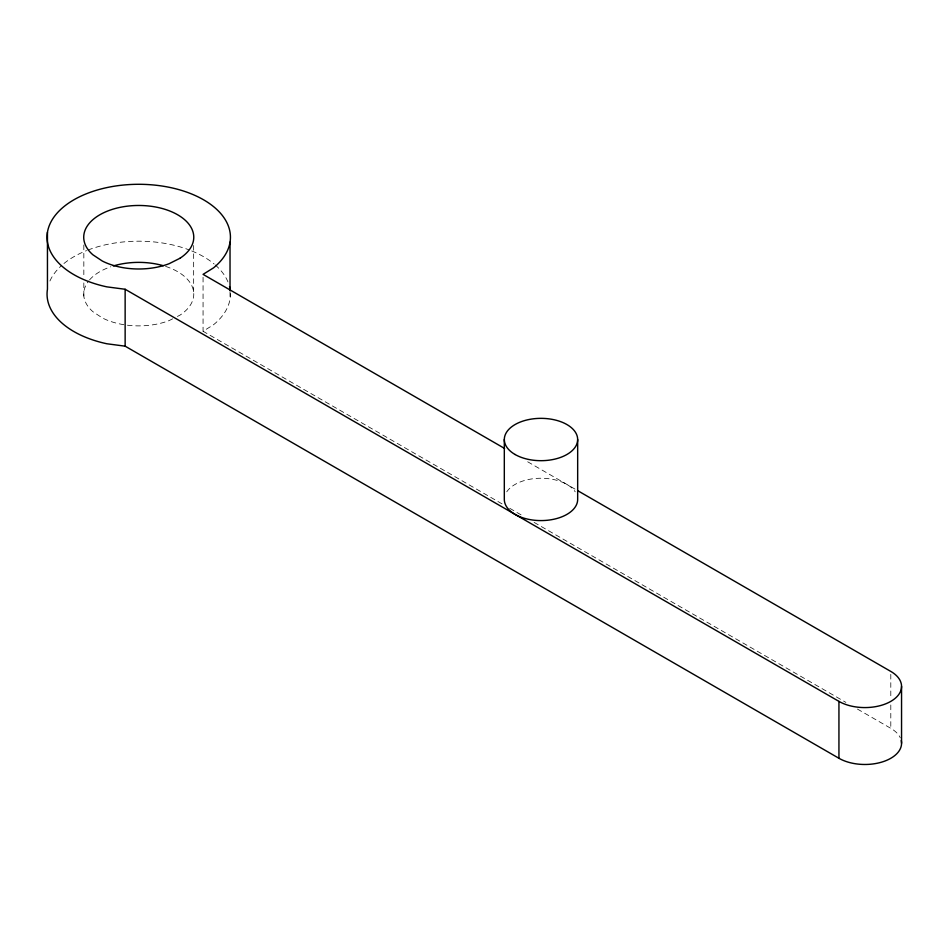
<?xml version="1.0" encoding="UTF-8"?>
<svg xmlns="http://www.w3.org/2000/svg" width="949" height="949" viewBox="0 0 949 949"><rect width="100%" height="100%" fill="white"/><g stroke="black" fill="none" stroke-linecap="round" stroke-linejoin="round"><path stroke-width="0.71" stroke-dasharray="4.75 3.56" d="M502.033 503.872L203.062 331.26L213.525 324.748A91.685 52.93 0 0 0 230.417 293.526M172.659 318.828L169.1 320.608A55.018 31.756 0 0 1 102.29 317.915L92.86 311.652A55.018 31.756 0 0 1 88.625 281.023M177.404 316.444L179.942 315.175A55.018 31.756 0 0 0 164.699 266.123M527.691 461.783L575.165 489.198M509.732 508.308L521.274 514.975M534.109 522.389L845.903 702.402M857.445 709.069L890.803 728.334A36.679 21.175 0 0 1 900.304 737.824M890.803 674.348L890.803 699.152M890.803 704.988L890.803 728.334M230.026 291.758L230.026 299.054M203.062 277.286L203.062 331.26M193.655 245.506L193.655 292.185M83.832 245.008L83.832 277.096M83.832 282.932L83.832 296.064M506.742 491.831A36.679 21.175 0 0 1 540.989 478.237A36.679 21.175 0 0 1 575.236 491.831M49.917 280.999A91.685 52.93 0 0 1 61.721 265.4M63.951 263.502A91.685 52.93 0 0 1 86.584 250.583M87.913 250.073A91.685 52.93 0 0 1 189.159 249.907M191.781 250.951A91.685 52.93 0 0 1 214.154 264.012M215.269 264.973A91.685 52.93 0 0 1 228.745 284.024M89.503 279.955A55.018 31.756 0 0 1 110.808 266.764"/><path stroke-width="1.42" d="M577.727 490.68L890.803 671.429A36.679 21.175 0 0 1 890.803 701.382A36.679 21.175 0 0 1 838.94 701.382L125.138 289.267L106.857 286.859A91.685 52.93 0 0 1 55.872 214.569A91.685 52.93 0 0 1 185.055 191.544A91.685 52.93 0 0 1 213.525 267.855L203.062 274.368L504.595 448.45M901.242 740.54A36.679 21.175 0 0 1 881.099 762.296A36.679 21.175 0 0 1 838.94 758.275L125.138 346.171L106.857 343.763A91.685 52.93 0 0 1 47.45 289.196L47.45 232.303M901.55 686.4L901.55 743.304M838.94 701.382L838.94 758.275M577.668 439.517L577.668 499.411A36.679 21.175 0 0 1 540.989 520.586A36.679 21.175 0 0 1 504.31 499.411L504.31 439.517M230.026 242.161L230.026 290.299M125.138 289.267L125.138 346.171M113.334 265.957A55.018 31.756 0 0 1 163.287 265.708M229.504 286.61A91.685 52.93 0 0 1 230.239 290.738M179.942 258.282L169.1 263.715A55.018 31.756 0 0 1 102.29 261.022L92.86 254.759A55.018 31.756 0 0 1 104.497 212.374A55.018 31.756 0 0 1 178.649 215.364A55.018 31.756 0 0 1 179.942 258.282M515.058 454.488A36.679 21.175 0 0 0 576.411 444.998A36.679 21.175 0 0 0 531.499 419.067A36.679 21.175 0 0 0 515.058 454.488"/></g></svg>
